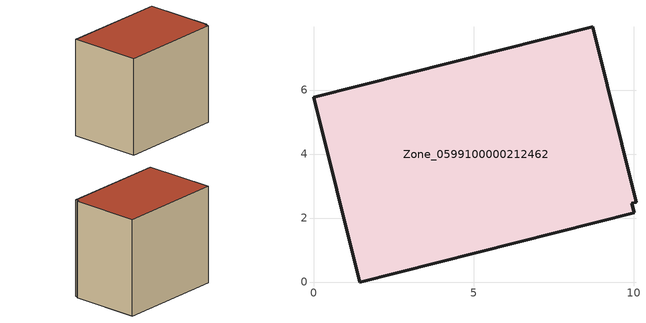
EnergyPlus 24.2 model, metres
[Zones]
Zone_0599100000212462
 floor ground (C_G): 9.94,2.45 10.02,2.16 1.45,0 0,5.78 8.72,7.97 10.08,2.5 z0
 wall outside (C_F): 10.08,2.5 8.72,7.97 0,5.78 1.45,0 10.02,2.16 9.94,2.45 10.08,2.5 z0:8.06
 roof outside (C_R): 10.02,2.16 9.94,2.45 10.08,2.5 8.72,7.97 0,5.78 1.45,0 z8.06
[BUILDING]
Pand.0599100000212462: North Axis=0; Terrain=City; Loads Convergence Tolerance Value=0.04; Temperature Convergence Tolerance Value=0.4; Solar Distribution=FullExterior; Maximum Number of Warmup Days=25; Minimum Number of Warmup Days=1
[Site:Location]
Rotterdam.The.Hague.AP_ZH_NLD Design_Conditions: Latitude=51.96; Longitude=4.45; Time Zone=1; Elevation=-4.5
[SITE:GROUNDTEMPERATURE:BUILDINGSURFACE]
18, 18, 18, 18, 18, 18, 18, 18, 18, 18, 18, 18
[MATERIAL] Thermal Absorptance=0.9; Solar Absorptance=0.7; Visible Absorptance=0.7
Name | Roughness | Thickness | Conductivity | Density | Specific Heat
G.TI.1965-1974 | MediumSmooth | 0.15 | 0.882353 | 540 | 1210
F.TI.1965-1974 | Rough | 0.3 | 0.697674 | 1920 | 840
R.TI.1965-1974 | MediumRough | 0.2 | 0.232558 | 1500 | 1000
[CONSTRUCTION]
C_G: G.TI.1965-1974
C_F: F.TI.1965-1974
C_R: R.TI.1965-1974
[ZONE]
Zone_0599100000212462: Type=1; Multiplier=1; Ceiling Height=Autocalculate; Volume=Autocalculate; Floor Area=autocalculate; Part of Total Floor Area=Yes
[ZONEINFILTRATION:DESIGNFLOWRATE]
Infil_Zone_0599100000212462: Zone or ZoneList or Space or SpaceList=Zone_0599100000212462; Schedule=AlwaysOn; Design Flow Rate Calculation Method=Flow/Area; Flow Rate per Floor Area=0.003; Constant Term Coefficient=1; Temperature Term Coefficient=0; Velocity Term Coefficient=0; Velocity Squared Term Coefficient=0
[HVACTEMPLATE:ZONE:IDEALLOADSAIRSYSTEM]
Zone_0599100000212462: Maximum Heating Supply Air Temperature=50; Minimum Cooling Supply Air Temperature=13; Maximum Heating Supply Air Humidity Ratio=0.0156; Minimum Cooling Supply Air Humidity Ratio=0.0077; Heating Limit=NoLimit; Cooling Limit=NoLimit; Dehumidification Control Type=ConstantSensibleHeatRatio; Cooling Sensible Heat Ratio=0.7; Dehumidification Setpoint=60; Humidification Control Type=None; Humidification Setpoint=30; Outdoor Air Method=None; Outdoor Air Flow Rate per Person=0.00944; Outdoor Air Flow Rate per Zone Floor Area=0; Outdoor Air Flow Rate per Zone=0; Demand Controlled Ventilation Type=None; Outdoor Air Economizer Type=NoEconomizer; Heat Recovery Type=None; Sensible Heat Recovery Effectiveness=0.7; Latent Heat Recovery Effectiveness=0.65
[ZONECONTROL:THERMOSTAT]
ThermostatControl_Zone_0599100000212462: Zone or ZoneList=Zone_0599100000212462; Control Type Schedule=DualSetpointControlType; Control 1=Thermostat_Zone_0599100000212462; Temperature Difference Between Cutout And Setpoint=0
[THERMOSTATSETPOINT:DUALSETPOINT]
Thermostat_Zone_0599100000212462: Heating Setpoint Temperature Schedule=HeatingSetpoint_Zone_0599100000212462; Cooling Setpoint Temperature Schedule=CoolingSetpoint_Zone_0599100000212462
[SCHEDULE:COMPACT]
HeatingSetpoint_Zone_0599100000212462: Through: 12/31, For: AllDays, Until: 24:00, 21
CoolingSetpoint_Zone_0599100000212462: Through: 12/31, For: AllDays, Until: 24:00, 24
DualSetpointControlType: Through: 12/31, For: AllDays, Until: 24:00, 4
AlwaysOn: Through: 12/31, For: AllDays, Until: 24:00, 1
